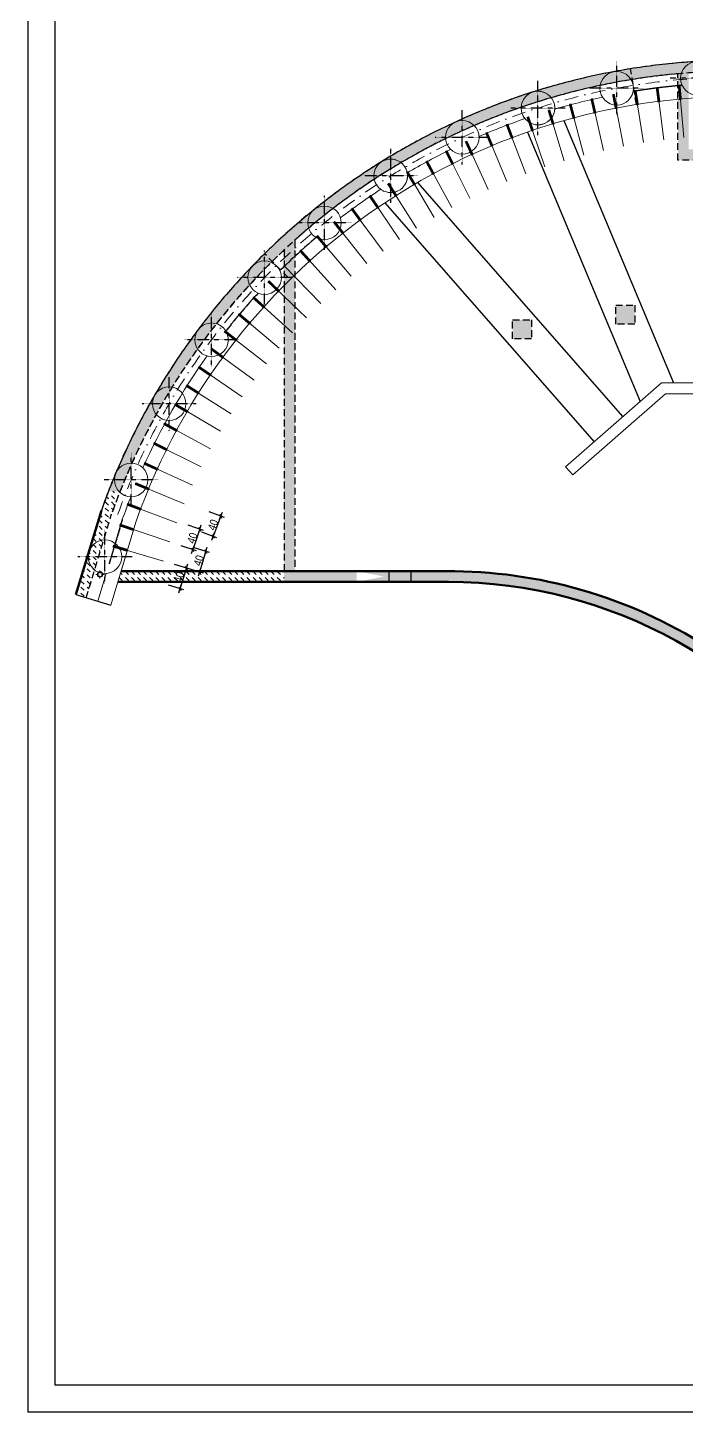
# Model space of a CAD drawing. Header units: millimetres. Extents: x 2049 to 26244, y -43633 to -34245.
# Drawn here: x 18879 to 20095, y -43633 to -41076 of the extents above; entities that cross this region are included whole.
import ezdxf

# ---------------------------------------------------------------- set-up
doc = ezdxf.new("R2010")
doc.units = ezdxf.units.MM
doc.linetypes.add('CACHEX2', pattern=[19.05, 12.7, -6.35])
doc.linetypes.add('TIRETPTX2', pattern=[50.8, 25.4, -12.7, 0, -12.7])
for name, color, linetype in [('01-Cad  2', 1, 'Continuous'), ('01_ARMA_INF', 50, 'Continuous'), ('01_cote_gen', 4, 'Continuous'), ('01_linteaux', 2, 'Continuous'), ('01_murs_sup', 2, 'CACHEX2'), ('01_resv', 32, 'Continuous'), ('AA_COTES', 2, 'Continuous')]:
    doc.layers.add(name, color=color, linetype=linetype)
for name, color, linetype, lineweight in [('01_murs_coup', 5, 'Continuous', 60), ('01_PIEUX', 5, 'Continuous', 60), ('01_tram_axes', 2, 'TIRETPTX2', 9), ('B Général', 7, 'Continuous', 5)]:
    doc.layers.add(name, color=color, linetype=linetype, lineweight=lineweight)
doc.styles.add('STYLE2', font='ARIALN.TTF')
doc.dimstyles.new('JB50', dxfattribs={"dimscale": 0.1, "dimtxt": 150, "dimasz": 15, "dimexe": 0.1, "dimexo": 0.1, "dimgap": 0.09, "dimtad": 1, "dimdec": 1, "dimdsep": 46, "dimtxsty": 'STYLE2', "dimblk1": 'BOND_G', "dimblk2": 'BOND_D', "dimsah": 1, "dimcen": 1.5, "dimdle": 0.01, "dimse1": 1, "dimse2": 1, "dimclrd": 4, "dimclre": 2, "dimclrt": 6, "dimazin": 2, "dimtfac": 2.333333, "dimtdec": 1, "dimtix": 1, "dimtmove": 2, "dimatfit": 3, "dimldrblk": 'BOND_G', "dimfxl": 1, "dimtolj": 1, "dimtzin": 0, "dimarcsym": 0})
pattern_1 = [(135, (7073.18, 5693.8384), (-11.2253202, 9e-16), [7.9375, -7.9375])]

# ---------------------------------------------------------------- blocks, each defined once
blk = doc.blocks.new('EP')
at = {"layer": 'B Général', "color": 7, "linetype": 'Continuous', "lineweight": 5}
for p, q in [((-7.5, 0), (-2.5, 0)), ((0, 7.5), (0, 2.5)), ((7.5, 0), (2.5, 0)), ((0, -7.5), (0, -2.5))]:
    blk.add_line(p, q, dxfattribs=at)
at = {"layer": 'B Général', "color": 7, "linetype": 'Continuous', "lineweight": 5, "flags": 128}
for points in [[(-5, 0, -1), (5, 0, -1)], [(-4.3, 0, -1), (4.3, 0, -1)]]:
    blk.add_lwpolyline(points, format="xyb", close=True, dxfattribs=at)
blk = doc.blocks.new('BOND_G')
at = {"layer": 'AA_COTES', "color": 0}
for p, q in [((5, 0), (-5, 0)), ((1.8, 1.8), (-1.8, -1.8)), ((0, -5), (0, 15))]:
    blk.add_line(p, q, dxfattribs=at)
blk = doc.blocks.new('BOND_D')
at = {"layer": 'AA_COTES', "color": 0}
for p, q in [((5, 0), (-5, 0)), ((-1.8, -1.8), (1.8, 1.8)), ((0, 5), (0, -15))]:
    blk.add_line(p, q, dxfattribs=at)
blk = doc.blocks.new('*D9530')
at = {"layer": '01_cote_gen', "color": 4, "lineweight": -2, "ltscale": 5, "transparency": 16777216}
blk.add_line((19171.6, -42075.5), (19161, -42110.9), dxfattribs=at)
at = {"layer": 'Defpoints', "color": 0, "ltscale": 5, "transparency": 16777216}
for p in [(19083.3, -42047.4), (19071.8, -42085.7), (19160.6, -42112.4)]:
    blk.add_point(p, dxfattribs=at)
at = {"layer": '01_cote_gen', "color": 4, "lineweight": -2, "ltscale": 5, "transparency": 16777216, "xscale": 1.5, "yscale": 1.5, "zscale": 1.5}
for name, p, rotation in [('BOND_G', (19172.1, -42074.1), 73.28031407098847), ('BOND_D', (19160.6, -42112.4), 253.2803140709885)]:
    blk.add_blockref(name, p, dxfattribs=dict(at, rotation=rotation))
at = {"layer": '01_cote_gen', "color": 6, "lineweight": 0, "ltscale": 5, "transparency": 16777216, "insert": (19159, -42091), "char_height": 15, "attachment_point": 5, "rotation": 73.2803, "style": 'STYLE2'}
blk.add_mtext('\\A1;40', dxfattribs=at)
blk = doc.blocks.new('*D9531')
at = {"layer": '01_cote_gen', "color": 4, "lineweight": -2, "ltscale": 5, "transparency": 16777216}
blk.add_line((19207.6, -42044.6), (19197, -42080), dxfattribs=at)
at = {"layer": 'Defpoints', "color": 0, "ltscale": 5, "transparency": 16777216}
for p in [(19075.4, -42003.3), (19063.9, -42041.6), (19196.6, -42081.4)]:
    blk.add_point(p, dxfattribs=at)
at = {"layer": '01_cote_gen', "color": 4, "lineweight": -2, "ltscale": 5, "transparency": 16777216, "xscale": 1.5, "yscale": 1.5, "zscale": 1.5}
for name, p, rotation in [('BOND_G', (19208, -42043.2), 73.28031407103259), ('BOND_D', (19196.6, -42081.4), 253.2803140710326)]:
    blk.add_blockref(name, p, dxfattribs=dict(at, rotation=rotation))
at = {"layer": '01_cote_gen', "color": 6, "lineweight": 0, "ltscale": 5, "transparency": 16777216, "insert": (19195, -42060.1), "char_height": 15, "attachment_point": 5, "rotation": 73.2803, "style": 'STYLE2'}
blk.add_mtext('\\A1;40', dxfattribs=at)
blk = doc.blocks.new('*D9532')
at = {"layer": '01_cote_gen', "color": 4, "lineweight": -2, "ltscale": 5, "transparency": 16777216}
blk.add_line((19196.3, -42003.6), (19184.5, -42038.6), dxfattribs=at)
at = {"layer": 'Defpoints', "color": 0, "ltscale": 5, "transparency": 16777216}
for p in [(19088.9, -41965.7), (19076.1, -42003.6), (19184, -42040)]:
    blk.add_point(p, dxfattribs=at)
at = {"layer": '01_cote_gen', "color": 4, "lineweight": -2, "ltscale": 5, "transparency": 16777216, "xscale": 1.5, "yscale": 1.5, "zscale": 1.5}
for name, p, rotation in [('BOND_G', (19196.8, -42002.2), 71.33441407104179), ('BOND_D', (19184, -42040), 251.3344140710418)]:
    blk.add_blockref(name, p, dxfattribs=dict(at, rotation=rotation))
at = {"layer": '01_cote_gen', "color": 6, "lineweight": 0, "ltscale": 5, "transparency": 16777216, "insert": (19183.2, -42018.6), "char_height": 15, "attachment_point": 5, "rotation": 71.3344, "style": 'STYLE2'}
blk.add_mtext('\\A1;40', dxfattribs=at)
blk = doc.blocks.new('*D9533')
at = {"layer": '01_cote_gen', "color": 4, "lineweight": -2, "ltscale": 5, "transparency": 16777216}
blk.add_line((19235.1, -41979.6), (19222.1, -42014.2), dxfattribs=at)
at = {"layer": 'Defpoints', "color": 0, "ltscale": 5, "transparency": 16777216}
for p in [(19103.6, -41928.6), (19089.6, -41966), (19221.6, -42015.6)]:
    blk.add_point(p, dxfattribs=at)
at = {"layer": '01_cote_gen', "color": 4, "lineweight": -2, "ltscale": 5, "transparency": 16777216, "xscale": 1.5, "yscale": 1.5, "zscale": 1.5}
for name, p, rotation in [('BOND_G', (19235.6, -41978.2), 69.38851407105818), ('BOND_D', (19221.6, -42015.6), 249.3885140710582)]:
    blk.add_blockref(name, p, dxfattribs=dict(at, rotation=rotation))
at = {"layer": '01_cote_gen', "color": 6, "lineweight": 0, "ltscale": 5, "transparency": 16777216, "insert": (19221.4, -41994.2), "char_height": 15, "attachment_point": 5, "rotation": 69.3885, "style": 'STYLE2'}
blk.add_mtext('\\A1;40', dxfattribs=at)

msp = doc.modelspace()

# ---------------------------------------------------------------- hatches: boundary and pattern name
at = {"layer": '01_murs_sup', "ltscale": 200}
h = msp.add_hatch(dxfattribs=at)
h.set_pattern_fill('DASH', color=256, scale=2.5, angle=135)
h.set_pattern_definition(pattern_1)
h.paths.add_polyline_path([(20234.16, -41300.94), (20099.81, -41300.94), (20099.81, -41159.55, -0.0095803), (20146.67, -41157.01), (20267.6, -41156.37), (20267.49, -41136.37), (20146.26, -41137.01, 0.3003693), (19028.36, -41932.28), (19049.82, -41932.28, -0.111323), (19352.58, -41486.72), (19352.58, -41932.28), (19372.58, -41932.28), (19372.58, -41468.42, -0.1614566), (20079.81, -41161.18), (20079.81, -41320.94), (20234.16, -41320.94)])
h.paths.add_polyline_path([(19809.63, -41615.68), (19774.63, -41615.68), (19774.63, -41650.68), (19809.63, -41650.68)], flags=17)
h.paths.add_polyline_path([(20000.08, -41588.68), (19965.08, -41588.68), (19965.08, -41623.68), (20000.08, -41623.68)], flags=17)
h = msp.add_hatch(dxfattribs=at)
h.set_pattern_fill('DASH', color=256, scale=2.5, angle=135)
h.set_pattern_definition(pattern_1)
edge = h.paths.add_edge_path()
edge.add_line((18968.24, -42123.16), (18987.39, -42128.91))
edge.add_line((18987.39, -42128.91), (19034.27, -41973.97))
edge.add_arc((20189.39, -42380.99), 1224.73, 158.5078, 160.58977, ccw=False)
edge.add_line((19049.82, -41932.28), (19028.36, -41932.28))
edge.add_arc((20189.5, -42381.14), 1244.88, 158.86486, 160.6054)
edge.add_line((19015.26, -41967.75), (18968.24, -42123.16))
h = msp.add_hatch(dxfattribs=at)
h.set_pattern_fill('DASH', color=256, scale=2.5, angle=135)
h.set_pattern_definition(pattern_1)
h.paths.add_polyline_path([(20813.57, -42489), (20402.66, -42489, 0.2561511), (19656.09, -42079.68), (19372.58, -42079.68), (19372.58, -41932.28), (19352.58, -41932.28), (19352.58, -42099.68), (19656.09, -42099.68, -0.2587896), (20390.37, -42507), (20521.67, -42507), (20521.67, -42927.32), (20541.67, -42927.32), (20541.67, -42507), (20813.68, -42507.05)])
h = msp.add_hatch(dxfattribs=at)
h.set_pattern_fill('DASH', color=256, scale=2.5, angle=135)
h.set_pattern_definition([(135, (16348.615, -664.393), (-11.2253202, 9e-16), [7.9375, -7.9375])])
h.paths.add_polyline_path([(19352.68, -42079.68), (19051.74, -42079.68), (19045.73, -42099.68), (19352.68, -42099.68)])

# ---------------------------------------------------------------- linework, layer by layer
at = {"layer": '01-Cad  2'}
for p, q in [((18879.23, -39433.32, 9.99), (18879.23, -43633.32, -5.46)), ((18929.23, -39483.32, -0.3), (18929.23, -43583.32, -0.3)), ((25194.09, -43583.32, 0.01), (18929.23, -43583.32, -0.3)), ((25194.09, -43633.32, 0.01), (18879.23, -43633.32, -0.3))]:
    msp.add_line(p, q, dxfattribs=at)
at = {"layer": '01_ARMA_INF', "linetype": 'Continuous', "lineweight": 0}
for p, q in [((20016.39, -41288.3), (20000.95, -41191.52)), ((20053.59, -41283.05), (20041.45, -41185.81)), ((20090.95, -41279.07), (20082.11, -41181.47)), ((19906.15, -41311.57), (19880.94, -41216.86)), ((19942.63, -41302.56), (19920.65, -41207.06)), ((19979.39, -41294.8), (19960.67, -41198.61)), ((19834.22, -41333.26), (19802.64, -41240.49)), ((19870, -41321.8), (19841.59, -41228.01)), ((19763.93, -41359.79), (19726.13, -41269.37)), ((19798.85, -41345.93), (19764.14, -41254.28)), ((19729.5, -41374.83), (19688.65, -41285.75)), ((19662.27, -41408.37), (19615.47, -41322.26)), ((19695.6, -41391.03), (19651.75, -41303.38)), ((19629.54, -41426.83), (19579.85, -41342.37)), ((19597.47, -41446.39), (19544.93, -41363.66)), ((19566.07, -41467.03), (19510.76, -41386.14)), ((19535.4, -41488.73), (19477.37, -41409.76)), ((19505.48, -41511.45), (19444.8, -41434.5)), ((19476.35, -41535.18), (19413.09, -41460.33)), ((19448.04, -41559.88), (19382.28, -41487.22)), ((19420.59, -41585.53), (19352.4, -41515.14)), ((19394.02, -41612.1), (19323.48, -41544.07)), ((19368.37, -41639.55), (19295.56, -41573.95)), ((19343.67, -41667.86), (19268.67, -41604.77)), ((19319.94, -41696.99), (19242.85, -41636.49)), ((19297.21, -41726.91), (19218.11, -41669.06)), ((19275.52, -41757.58), (19194.5, -41702.45)), ((19254.88, -41788.98), (19172.03, -41736.63)), ((19235.32, -41821.05), (19150.74, -41771.55)), ((19216.85, -41853.77), (19130.64, -41807.17)), ((19199.51, -41887.1), (19111.77, -41843.45)), ((19183.31, -41921), (19094.14, -41880.36)), ((19168.27, -41955.43), (19077.77, -41917.84)), ((19154.41, -41990.35), (19062.69, -41955.86)), ((19141.75, -42025.73), (19048.9, -41994.36)), ((19130.29, -42061.51), (19036.43, -42033.31))]:
    msp.add_line(p, q, dxfattribs=at)
at = {"layer": '01_ARMA_INF', "linetype": 'Continuous', "lineweight": 0, "const_width": 5, "flags": 128}
for points in [[(19966.02, -41226.09), (19960.67, -41198.61)], [(20005.36, -41219.17), (20000.95, -41191.52)], [(20044.92, -41213.59), (20041.45, -41185.81)], [(20084.64, -41209.36), (20082.11, -41181.47)], [(19888.15, -41243.92), (19880.94, -41216.86)], [(19926.93, -41234.35), (19920.65, -41207.06)], [(19811.67, -41267), (19802.64, -41240.49)], [(19849.71, -41254.81), (19841.59, -41228.01)], [(19736.93, -41295.21), (19726.13, -41269.37)], [(19774.06, -41280.47), (19764.14, -41254.28)], [(19700.32, -41311.2), (19688.65, -41285.75)], [(19628.84, -41346.87), (19615.47, -41322.26)], [(19664.28, -41328.43), (19651.75, -41303.38)], [(19594.05, -41366.5), (19579.85, -41342.37)], [(19559.94, -41387.3), (19544.93, -41363.66)], [(19526.56, -41409.25), (19510.76, -41386.14)], [(19493.95, -41432.32), (19477.37, -41409.76)], [(19462.14, -41456.48), (19444.8, -41434.5)], [(19431.17, -41481.71), (19413.09, -41460.33)], [(19401.07, -41507.98), (19382.28, -41487.22)], [(19343.63, -41563.5), (19323.48, -41544.07)], [(19316.36, -41592.7), (19295.56, -41573.95)], [(19290.1, -41622.8), (19268.67, -41604.77)], [(19264.87, -41653.77), (19242.85, -41636.49)], [(19240.71, -41685.59), (19218.11, -41669.06)], [(19217.65, -41718.2), (19194.5, -41702.45)], [(19195.7, -41751.59), (19172.03, -41736.63)], [(19174.9, -41785.69), (19150.74, -41771.55)], [(19155.27, -41820.49), (19130.64, -41807.17)], [(19136.84, -41855.93), (19111.77, -41843.45)], [(19119.62, -41891.97), (19094.14, -41880.36)], [(19103.63, -41928.58), (19077.77, -41917.84)], [(19088.89, -41965.71), (19062.69, -41955.86)], [(19075.43, -42003.32), (19048.9, -41994.36)], [(19063.25, -42041.37), (19036.43, -42033.31)]]:
    msp.add_lwpolyline(points, dxfattribs=at)
at = {"layer": '01_linteaux', "linetype": 'TIRETPTX2', "ltscale": 0.01}
for p, q in [((19966.91, -41237.84), (19966.91, -41137.84)), ((20165.73, -41169.44), (20065.73, -41169.44)), ((19821.48, -41274.42), (19821.48, -41174.42)), ((19821.49, -41274.39), (19821.49, -41174.39)), ((20016.91, -41187.84), (19916.91, -41187.84)), ((19681.68, -41328.59), (19681.68, -41228.59)), ((19871.48, -41224.42), (19771.48, -41224.42)), ((19871.49, -41224.39), (19771.49, -41224.39)), ((19549.62, -41399.61), (19549.62, -41299.61)), ((19549.62, -41399.65), (19549.62, -41299.65)), ((19731.68, -41278.59), (19631.68, -41278.59)), ((19599.62, -41349.61), (19499.62, -41349.61)), ((19599.62, -41349.65), (19499.62, -41349.65)), ((19427.33, -41486.38), (19427.33, -41386.38)), ((19477.33, -41436.38), (19377.33, -41436.38)), ((19316.67, -41587.57), (19316.67, -41487.57)), ((19366.67, -41537.57), (19266.67, -41537.57)), ((19218.73, -41702.42), (19218.73, -41602.42)), ((19268.73, -41652.42), (19168.73, -41652.42)), ((19140.43, -41820.53), (19140.43, -41720.53)), ((19190.43, -41770.53), (19090.43, -41770.53)), ((19070.33, -41961.23), (19070.33, -41861.23)), ((19120.33, -41911.23), (19020.33, -41911.23)), ((19021.87, -42103.19), (19021.87, -42003.19)), ((19071.87, -42053.19), (18971.87, -42053.19))]:
    msp.add_line(p, q, dxfattribs=at)
at = {"layer": '01_murs_coup', "linetype": 'Continuous', "lineweight": 5}
for p, q in [((20049.38, -41732), (19872.54, -41886.88)), ((20049.38, -41732), (20521.68, -41732.01)), ((20056.94, -41752), (19885.72, -41901.94)), ((20056.94, -41752), (20521.71, -41752)), ((19885.72, -41901.94), (19872.54, -41886.88)), ((19053.92, -41984.65), (19029.45, -42066.21))]:
    msp.add_line(p, q, dxfattribs=at)
at = {"layer": '01_murs_coup', "ltscale": 0.1}
for p, q in [((18968.31, -42123.18), (19015.33, -41967.75)), ((19667.88, -42079.68), (19051.74, -42079.68)), ((19656.17, -42099.68), (19045.73, -42099.68))]:
    msp.add_line(p, q, dxfattribs=at)
at = {"layer": '01_murs_coup', "linetype": 'Continuous', "lineweight": 5}
msp.add_arc((20189.46, -42380.99), 1202.73, 94.85607, 99.19121, dxfattribs=at)
at = {"layer": '01_murs_coup', "ltscale": 0.1}
for centre, radius, start, end in [((19656.17, -42966.17), 886.49, 56.40214, 89.23469), ((19656.17, -42965.17), 865.5, 31.88506, 90)]:
    msp.add_arc(centre, radius, start, end, dxfattribs=at)
at = {"layer": '01_murs_sup'}
for p, q in [((20003.15, -41218.09), (19992.55, -41151.94)), ((20079.81, -41320.94), (20079.81, -41161.18)), ((20234.16, -41320.94), (20079.81, -41320.94)), ((19372.68, -41468.42), (19372.68, -42079.68)), ((19360.23, -41537.65), (19316.76, -41493.45)), ((19352.68, -41486.72), (19352.68, -41552.23)), ((19352.68, -41552.23), (19352.68, -42079.68)), ((19965.08, -41588.68), (20000.08, -41588.68)), ((19965.08, -41623.68), (19965.08, -41588.68)), ((20000.08, -41588.68), (20000.08, -41623.68)), ((19774.63, -41615.68), (19809.63, -41615.68)), ((19774.63, -41650.68), (19774.63, -41615.68)), ((19809.63, -41615.68), (19809.63, -41650.68)), ((20000.08, -41623.68), (19965.08, -41623.68)), ((19809.63, -41650.68), (19774.63, -41650.68)), ((18987.39, -42128.91), (19034.27, -41973.97)), ((19053.92, -41984.65), (19029.45, -42066.21)), ((19656.09, -42079.68), (19372.68, -42079.68)), ((18987.46, -42128.93), (18996.31, -42099.68)), ((19656.09, -42099.68), (19352.68, -42099.68))]:
    msp.add_line(p, q, dxfattribs=at)
at = {"layer": '01_murs_sup', "ltscale": 200}
for p, q in [((19869.15, -41247.65), (20071.9, -41732)), ((19802.11, -41268.78), (20010.33, -41766.2)), ((19598.97, -41361.99), (19977.88, -41794.63)), ((19538.68, -41399.4), (19925.22, -41840.74))]:
    msp.add_line(p, q, dxfattribs=at)
at = {"layer": '01_murs_sup', "ltscale": 0.05}
msp.add_line((19053.92, -41984.65), (19029.45, -42066.21), dxfattribs=at)
at = {"layer": '01_murs_sup'}
for centre, radius, start, end in [((20189.5, -42381.14), 1244.88, 91.99024, 160.6054), ((20189.46, -42380.99), 1224.73, 92.01413, 160.58977), ((20189.51, -42381.04), 1224.78, 95.13881, 131.82964), ((20189.46, -42380.99), 1202.73, 94.85607, 99.19121), ((20189.46, -42380.99), 1202.73, 130.27211, 134.60621), ((20189.53, -42381.25), 1224.95, 133.0921, 160.58025), ((20189.46, -42380.99), 1202.73, 137.35511, 141.68921), ((19656.09, -42965.17), 885.5, 32.53016, 90), ((19656.09, -42965.17), 865.5, 31.96306, 90)]:
    msp.add_arc(centre, radius, start, end, dxfattribs=at)
at = {"layer": '01_murs_sup', "ltscale": 200}
msp.add_arc((20189.46, -42380.99), 1244.73, 91.99788, 160.61055, dxfattribs=at)
at = {"layer": '01_murs_sup', "ltscale": 0.05}
msp.add_arc((20189.46, -42380.99), 1202.73, 94.85607, 99.19121, dxfattribs=at)
at = {"layer": '01_PIEUX', "linetype": 'Continuous', "lineweight": 5}
for p, q in [((19079.5, -41987.26), (19032.85, -42142.57)), ((19079.5, -41987.26), (19051.74, -42079.68)), ((19024.07, -42084.11), (19008.71, -42135.32))]:
    msp.add_line(p, q, dxfattribs=at)
for centre in [(20115.73, -41169.44), (19966.91, -41187.84), (19821.49, -41224.39), (19681.68, -41278.59), (19549.62, -41349.61), (19427.33, -41436.38), (19316.67, -41537.57), (19218.73, -41652.42), (19140.43, -41770.53), (19070.33, -41911.23), (19021.87, -42053.19)]:
    msp.add_circle(centre, 31, dxfattribs=at)
for radius, start, end in [(1177.73, 87.94572, 160.46959), (1202.73, 101.94011, 106.27421), (1202.73, 109.02311, 113.35721), (1202.73, 116.10611, 120.44021), (1202.73, 123.18911, 127.52321), (1202.73, 130.27211, 134.60621), (1202.73, 137.35511, 141.68921), (1202.73, 144.48502, 155.85521), (1202.73, 158.60411, 160.75961)]:
    msp.add_arc((20189.46, -42380.99), radius, start, end, dxfattribs=at)
at = {"layer": '01_resv', "ltscale": 200}
for p, q in [((19546.67, -42079.68), (19586.67, -42079.68)), ((19546.67, -42099.68), (19546.67, -42079.68)), ((19586.67, -42079.68), (19586.67, -42099.68)), ((19586.67, -42099.68), (19546.67, -42099.68)), ((18968.31, -42123.18), (19032.85, -42142.57))]:
    msp.add_line(p, q, dxfattribs=at)
for points in [[(19586.67, -42079.68), (19586.67, -42099.68), (19486.67, -42099.68), (19486.67, -42079.68)], [(19546.67, -42099.68), (19546.67, -42079.68), (19586.67, -42079.68), (19586.67, -42099.68)]]:
    msp.add_solid(points, dxfattribs=at)
at = {"layer": '01_tram_axes', "ltscale": 0.7}
for centre in [(19821.48, -41224.42), (19549.62, -41349.65)]:
    msp.add_circle(centre, 31, dxfattribs=at)
at = {"layer": '01_tram_axes'}
msp.add_arc((20189.46, -42380.99), 1213.73, 91.99092, 160.61055, dxfattribs=at)

# ---------------------------------------------------------------- block references
at = {"layer": 'B Général', "color": 7}
msp.add_blockref('EP', (19012.71, -42085.89), dxfattribs=at)

# ---------------------------------------------------------------- dimensions: what is measured, and where the dimension line sits
at = {"layer": '01_cote_gen', "lineweight": 0, "ltscale": 5}
for p1, p2, distance, picture, middle in [((19103.63, -41928.58), (19089.57, -41965.97), 141.02, '*D9533', (19221.41, -41994.22)), ((19088.89, -41965.71), (19076.11, -42003.55), 113.92, '*D9532', (19183.16, -42018.64)), ((19075.43, -42003.32), (19063.94, -42041.58), 138.47, '*D9531', (19194.96, -42060.08))]:
    dim = msp.add_aligned_dim(p1=p1, p2=p2, distance=distance, text='40', dimstyle='JB50', dxfattribs=at)
    dim.commit()
    dim.dimension.update_dxf_attribs({"geometry": picture, "text_midpoint": middle})
dim = msp.add_aligned_dim(p1=(19083.34, -42047.4), p2=(19071.83, -42085.71), distance=92.66, dimstyle='JB50', dxfattribs=at)
dim.commit()
dim.dimension.update_dxf_attribs({"geometry": '*D9530', "text_midpoint": (19158.98, -42091.01)})

doc.saveas('drawing.dxf')
